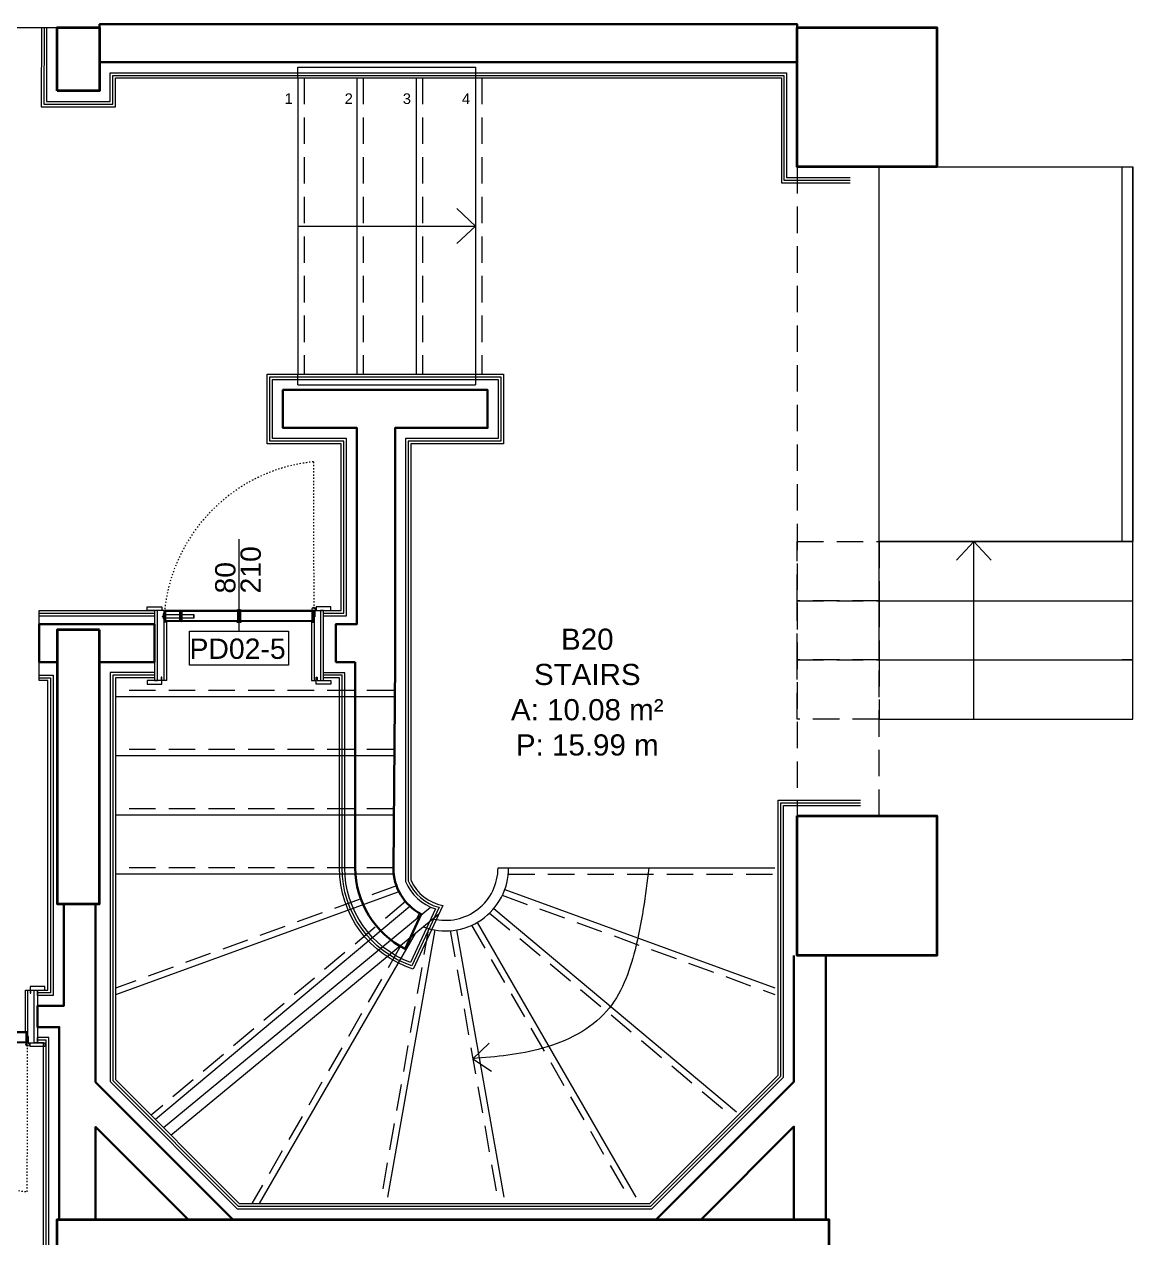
# Model space of a CAD drawing. Header units: centimetres. Extents: x 118932 to 154602, y -32682 to -23521.
# Drawn here: x 129437 to 129961, y -29744 to -29170 of the extents above; entities that cross this region are included whole.
import ezdxf

# ---------------------------------------------------------------- set-up
doc = ezdxf.new("R2010")
doc.units = ezdxf.units.CM
doc.header["$LTSCALE"] = 50
doc.header["$MEASUREMENT"] = 0
for name, pattern in [('_hidden_', [0.375, 0.25, -0.125]), ('ACAD_ISO03W100', [30, 12, -18]), ('CACHE', [0.375, 0.25, -0.125]), ('IMPORT-HIDDEN _11_', [3.75, 2.5, -1.25])]:
    doc.linetypes.add(name, pattern=pattern)
for name, color, linetype, lineweight, true_color in [('GEN_00_BL_Yazı', 7, 'Continuous', 0, 0x4f5250), ('GEN_00_BL_Ölçü Dış', 7, 'Continuous', 5, 0x766a5e), ('GEN_01_TA_Kolon', 7, 'Continuous', 35, 0xd05d28), ('GEN_01_TA_Merdiven', 7, 'Continuous', 13, 0x816183), ('GEN_02_TF_Kapı', 7, 'Continuous', 9, 0x4a3526), ('GEN_02_TF_Pencere', 7, 'Continuous', 9, 0x6093ac), ('GEN_05_ML_Ahşap', 7, 'Continuous', 9, 0x745e3d), ('GEN_05_ML_Alçıpan_giydirme', 7, 'Continuous', 18, 0x7ebab5), ('GEN_05_ML_Alüminyum', 7, 'Continuous', 9, 0x6b6b7f), ('GEN_06_GR_İnce', 7, 'Continuous', 13, 0xb0b0a9), ('KALACAK DUVARLAR', 7, 'Continuous', 30, 0x005387)]:
    doc.layers.add(name, color=color, linetype=linetype, lineweight=lineweight, true_color=true_color)
doc.styles.add('ARIAL', font='arial.ttf')
doc.styles.add('arial_1_18', font='arial.ttf', dxfattribs={"height": 0.2})
doc.styles.add('z-Arial', font='arial.ttf')

# ---------------------------------------------------------------- blocks, each defined once
blk = doc.blocks.new('Railing - Railing-13707882-SPA _ LEVEL 0 - REFERENCE PLAN')
at = {"layer": 'GEN_05_ML_Alüminyum', "lineweight": 5}
for p, q in [((69576.6, -21333.8), (69578.3, -21283.8)), ((69578.3, -21283.8), (70417.8, -21312.8)), ((69576.6, -21333.8), (70416.1, -21362.8)), ((70417.8, -21312.8), (70416.1, -21362.8))]:
    blk.add_line(p, q, dxfattribs=at)
blk = doc.blocks.new('Railing - Railing-13707886-SPA _ LEVEL 0 - REFERENCE PLAN')
at = {"layer": 'GEN_05_ML_Alüminyum', "lineweight": 5}
for p, q in [((69626.7, -19882.5), (69628.5, -19832.5)), ((69628.5, -19832.5), (70468, -19861.5)), ((69626.7, -19882.5), (70466.2, -19911.5)), ((70468, -19861.5), (70466.2, -19911.5))]:
    blk.add_line(p, q, dxfattribs=at)
blk = doc.blocks.new('LEVEL -1_B BLOK_GÖRÜNÜŞ')
at = {"layer": 'GEN_01_TA_Merdiven'}
for p, q in [((2790.31, 2282.18, 0), (2790.31, 2141.96, 0)), ((2790.31, 2282.18, 0), (2790.31, 2141.96, 0)), ((2818.31, 2282.18, 0), (2818.31, 2141.96, 0)), ((2818.31, 2282.18, 0), (2818.31, 2141.96, 0)), ((2846.31, 2282.18, 0), (2846.31, 2141.96, 0)), ((2846.31, 2282.18, 0), (2846.31, 2141.96, 0)), ((2874.31, 2282.18, 0), (2874.31, 2141.96, 0)), ((3065.23, 2006.78, 0), (3065.23, 2240, 0)), ((2790.31, 2212.07, 0), (2874.31, 2212.07, 0)), ((3065.23, 2062.78, 0), (3185.23, 2062.78, 0)), ((3065.23, 2062.78, 0), (3185.23, 2062.78, 0)), ((3110.12, 1978.78, 0), (3110.12, 2062.78, 0)), ((3065.23, 2034.78, 0), (3185.23, 2034.78, 0)), ((3065.23, 2034.78, 0), (3185.23, 2034.78, 0)), ((3065.23, 2006.78, 0), (3185.23, 2006.78, 0)), ((3065.23, 2006.78, 0), (3185.23, 2006.78, 0)), ((3065.23, 1978.78, 0), (3185.23, 1978.78, 0))]:
    blk.add_line(p, q, dxfattribs=at)
at = {"layer": 'GEN_01_TA_Merdiven', "linetype": 'IMPORT-HIDDEN _11_', "ltscale": 0.1}
for p, q in [((2793.31, 2282.18, 0), (2793.31, 2141.96, 0)), ((2821.31, 2282.18, 0), (2821.31, 2141.96, 0)), ((2849.31, 2282.18, 0), (2849.31, 2141.96, 0)), ((2877.31, 2282.18, 0), (2877.31, 2141.96, 0))]:
    blk.add_line(p, q, dxfattribs=at)
at = {"layer": 'GEN_01_TA_Merdiven', "linetype": 'CACHE'}
for points in [[(3065.23, 2240), (3026.52, 2240), (3026.52, 1933), (3065.23, 1933)], [(3065.23, 2006.78), (3026.52, 2006.78), (3026.52, 2034.78), (3065.23, 2034.78)], [(3065.23, 1978.78), (3026.52, 1978.78), (3026.52, 2006.78), (3065.23, 2006.78)]]:
    blk.add_lwpolyline(points, close=True, dxfattribs=at)
at = {"layer": 'GEN_01_TA_Merdiven', "elevation": 0}
for points in [[(3065.23, 2240), (3185.23, 2240), (3185.23, 2062.78), (3065.23, 2062.78)], [(2865.53, 2220.29), (2874.31, 2212.07), (2865.53, 2203.85)], [(3101.9, 2054.01), (3110.12, 2062.78), (3118.34, 2054.01)], [(2835.52, 1989.41), (2704.02, 1989.41)], [(2835.52, 1961.41), (2704.02, 1961.41)], [(2835.52, 1933.41), (2704.02, 1933.41)], [(2885.02, 1908.41), (3016.02, 1908.41)], [(2835.52, 1905.41), (2704.02, 1905.41)], [(2838.04, 1897.13), (2704.02, 1848.35)], [(2888.22, 1898.24), (3016.02, 1851.73)], [(2843.24, 1890.21), (2723.03, 1789.34)], [(2726.75, 1785.61), (2853.07, 1889.9)], [(2883.05, 1889.29), (2997.75, 1793.05)], [(2730.3, 1782.05), (2857.07, 1886.72)], [(2845.86, 1877.47), (2772.07, 1749.66)], [(2855.1, 1879.11), (2832.8, 1752.66)], [(2865.43, 1879.11), (2887.73, 1752.66)], [(2875.14, 1882.65), (2950.19, 1752.66)], [(2873.13, 1818.18), (2880.87, 1825.47)], [(2873.13, 1818.18), (2882, 1812.32)]]:
    blk.add_lwpolyline(points, dxfattribs=at)
at = {"layer": 'GEN_01_TA_Merdiven', "linetype": 'CACHE', "elevation": 0}
blk.add_lwpolyline([(3065.23, 2034.78), (3026.52, 2034.78), (3026.52, 2062.78), (3065.23, 2062.78)], close=True, dxfattribs=at)
at = {"layer": 'GEN_01_TA_Merdiven', "linetype": '_hidden_', "elevation": 0}
for points in [[(2835.52, 1992.41), (2704.02, 1992.41)], [(2835.52, 1964.41), (2704.02, 1964.41)], [(2835.52, 1936.41), (2704.02, 1936.41)], [(2835.52, 1908.41), (2704.02, 1908.41)], [(2889.87, 1905.41), (3016.02, 1905.41)], [(2837.01, 1899.95), (2704.02, 1851.55)], [(2887.05, 1895.47), (3016.02, 1848.53)], [(2841.31, 1892.5), (2720.9, 1791.47)], [(2847.89, 1886.98), (2846.4, 1884.39)], [(2861.58, 1883.7), (2861.58, 1883.69)], [(2869.95, 1885.64), (2869.95, 1885.64)], [(2881.01, 1887.09), (2995.62, 1790.92)], [(2852.17, 1879.77), (2829.76, 1752.66)], [(2862.45, 1878.74), (2884.68, 1752.66)], [(2872.47, 1881.28), (2946.72, 1752.66)], [(2839.25, 1872), (2768.61, 1749.66)]]:
    blk.add_lwpolyline(points, dxfattribs=at)
at = {"layer": 'GEN_01_TA_Merdiven', "elevation": 0}
for points in [[(2849.66, 1880.6, 0.525057), (2890.02, 1908.41)], [(2854.25, 1884.39, 0.487655), (2885.02, 1908.41, 0.487655)], [(2848.71, 1886.51, 0.001696), (2848.86, 1886.43, 0.001696)]]:
    blk.add_lwpolyline(points, format="xyb", dxfattribs=at)
at = {"layer": 'GEN_01_TA_Merdiven'}
blk.add_spline([(2956.31, 1908.41, 0), (2949.81, 1869.61, 0), (2936.39, 1840.62, 0), (2906.05, 1823.11, 0), (2873.13, 1818.18, 0)], degree=3, dxfattribs=at)
at = {"layer": 'GEN_02_TF_Pencere', "elevation": 0}
blk.add_lwpolyline([(2367.73, 2306.02), (2676.53, 2306.02)], dxfattribs=at)
at = {"layer": 'GEN_05_ML_Alüminyum', "lineweight": 5}
for p, q in [((3180.23, 2240, 0), (3185.23, 2240, 0)), ((3180.23, 2062.78, 0), (3180.23, 2240, 0)), ((3185.23, 1978.78, 0), (3185.23, 2240, 0)), ((3185.23, 2006.78, 0), (3180.23, 2006.78, 0))]:
    blk.add_line(p, q, dxfattribs=at)
at = {"layer": 'GEN_05_ML_Alüminyum', "lineweight": 5, "xscale": 0.1, "yscale": 0.1, "zscale": 0.1, "rotation": 1.977677304442864}
for name in ['Railing - Railing-13707886-SPA _ LEVEL 0 - REFERENCE PLAN', 'Railing - Railing-13707882-SPA _ LEVEL 0 - REFERENCE PLAN']:
    blk.add_blockref(name, (-4236.83, 4028.96, 0), dxfattribs=at)
at = {"layer": 'GEN_01_TA_Merdiven', "char_height": 5, "attachment_point": 1, "style": 'z-Arial'}
for s, insert in [('1', (2784.03, 2274.8)), ('2', (2812.48, 2274.8)), ('3', (2839.96, 2274.8)), ('4', (2867.96, 2274.8))]:
    blk.add_mtext_dynamic_manual_height_columns(s, width=12.4233, gutter_width=400, heights=[0], dxfattribs=dict(at, insert=insert))
blk = doc.blocks.new('LEVEL -1_B BLOK_KOLON')
at = {"layer": 'GEN_01_TA_Kolon', "elevation": 0, "flags": 128}
for points in [[(55319.42, 8289.81), (55319.42, 8319.82), (55319.42, 8319.82), (55339.42, 8319.81), (55339.42, 8289.8), (55319.42, 8289.81)], [(55669.42, 8319.82), (55735.42, 8319.82), (55735.42, 8253.81), (55669.42, 8253.81)], [(55669.42, 7946.81), (55735.42, 7946.81), (55735.42, 7880.81), (55669.42, 7880.81)]]:
    blk.add_lwpolyline(points, close=True, dxfattribs=at)
at = {"layer": 'GEN_01_TA_Kolon', "elevation": 0}
blk.add_lwpolyline([(55339.42, 8034.89), (55319.42, 8034.89), (55319.42, 8034.89), (55319.42, 7905.18), (55339.42, 7905.18), (55339.42, 8034.89), (55339.42, 8034.89), (55339.42, 8034.89), (55339.42, 8034.89), (55339.42, 8034.89)], close=True, dxfattribs=at)
at = {"layer": 'GEN_01_TA_Kolon', "elevation": 0, "flags": 128}
blk.add_lwpolyline([(55684.42, 7507.81), (55684.42, 7418.18), (55669.42, 7418.18), (55669.42, 7740.97), (55319.42, 7740.97), (55319.42, 7755.97), (55684.42, 7755.97), (55684.42, 7573.81)], dxfattribs=at)
blk = doc.blocks.new('PP_Level-1_Bblok_YeniDuvarlar')
at = {"layer": 'GEN_05_ML_Alçıpan_giydirme', "elevation": 0}
for points in [[(2248.06, 1500.86), (2248.03, 1463.35), (2283.06, 1463.33), (2283.06, 1476.93), (2598.06, 1476.93), (2598.06, 1427.34), (2630.55, 1427.34)], [(2249.31, 1500.86), (2249.28, 1464.6), (2281.81, 1464.58), (2281.81, 1478.18), (2599.31, 1478.18), (2599.31, 1428.59), (2630.55, 1428.59)], [(2250.56, 1500.86), (2250.53, 1465.85), (2280.56, 1465.83), (2280.56, 1479.43), (2600.56, 1479.43), (2600.56, 1429.84), (2630.55, 1429.84)], [(2247.04, 1200.55), (2247.04, 1224.98)], [(2247.04, 1224.98), (2301.54, 1224.98), (2301.54, 1222.48)], [(2247.04, 1223.73), (2301.54, 1223.73)], [(2247.04, 1222.48), (2301.54, 1222.48)], [(2246.18, 1042.98), (2246.18, 1045.48), (2251.18, 1045.48), (2251.18, 1191.98), (2247.04, 1191.98), (2247.04, 1200.55)], [(2247.04, 1194.48), (2253.68, 1194.48), (2253.68, 1042.98), (2246.18, 1042.98)], [(2301.54, 1195.63), (2280.56, 1195.63), (2280.56, 1002.17), (2340.65, 942), (2536.82, 942), (2599.04, 1004.22), (2599.04, 1132.84), (2635.55, 1132.84)], [(2301.54, 1194.38), (2281.81, 1194.38), (2281.81, 1002.69), (2341.16, 943.25), (2536.31, 943.25), (2597.79, 1004.74), (2597.79, 1134.09), (2635.55, 1134.09)], [(2301.54, 1195.63), (2301.54, 1193.13), (2283.06, 1193.13), (2283.06, 1003.21), (2341.68, 944.5), (2535.79, 944.5), (2596.54, 1005.25), (2596.54, 1135.34), (2635.55, 1135.34)], [(2247.04, 1193.23), (2252.43, 1193.23), (2252.43, 1044.23), (2246.18, 1044.23)], [(2246.18, 1027.98), (2246.18, 1037.98)], [(2251.54, 911.72), (2251.54, 1022.98), (2246.18, 1022.98)], [(2251.54, 911.72), (2249.04, 911.72), (2249.04, 1020.48), (2246.18, 1020.48), (2246.18, 1022.98)], [(2250.29, 911.72), (2250.29, 1021.73), (2246.18, 1021.73)]]:
    blk.add_lwpolyline(points, dxfattribs=at)
for points in [[(2381.54, 1222.48), (2381.54, 1224.98), (2389.84, 1224.98), (2389.84, 1303.88), (2354.84, 1303.88), (2354.84, 1336.88), (2466.64, 1336.88), (2466.64, 1303.88), (2422.84, 1303.88), (2422.84, 1097.41, 0.24849), (2437.93, 1085.52), (2423.99, 1055.39, -0.326236), (2389.04, 1103.25), (2389.04, 1193.12), (2381.54, 1193.12), (2381.54, 1195.62)], [(2381.54, 1223.73), (2391.09, 1223.73), (2391.09, 1305.13), (2356.09, 1305.13), (2356.09, 1335.63), (2465.39, 1335.63), (2465.39, 1305.13), (2421.59, 1305.13), (2421.59, 1097.15, 0.232304), (2436.15, 1084.63), (2423.33, 1056.92, -0.320024), (2390.29, 1103.25), (2390.29, 1194.37), (2381.54, 1194.37)], [(2381.54, 1222.48), (2392.34, 1222.48), (2392.34, 1306.38), (2357.34, 1306.38), (2357.34, 1334.38), (2464.14, 1334.38), (2464.14, 1306.38), (2420.34, 1306.38), (2420.34, 1096.9, 0.21827), (2434.4, 1083.84), (2422.67, 1058.49, -0.313526), (2391.54, 1103.25), (2391.54, 1195.62), (2381.54, 1195.62)]]:
    blk.add_lwpolyline(points, format="xyb", dxfattribs=at)
at = {"layer": 'GEN_05_ML_Alçıpan_giydirme', "color": 6, "elevation": 0}
blk.add_lwpolyline([(2387.34, 1217.48), (2387.34, 1218.62)], dxfattribs=at)
blk = doc.blocks.new('KALACAK DUVALAR LEVEL -1 B BLOK')
at = {"layer": 'KALACAK DUVARLAR'}
for p, q in [((630.86, 923.9), (640.06, 923.89, -0.01)), ((847.56, 785.11), (847.56, 725.77)), ((862.56, 660.27), (862.56, 785.11))]:
    blk.add_line(p, q, dxfattribs=at)
at = {"layer": 'KALACAK DUVARLAR', "elevation": 0}
blk.add_lwpolyline([(519.08, 1207.71), (849.08, 1207.71), (849.08, 1225.63), (519.08, 1225.63)], close=True, dxfattribs=at)
at = {"layer": 'KALACAK DUVARLAR'}
for points in [[(640.86, 1034.65), (605.86, 1034.65), (605.86, 1052.65), (702.66, 1052.65), (702.66, 1034.65), (660.06, 1034.65), (658.86, 1034.65), (658.86, 923.9)], [(640.86, 942.58), (640.86, 1034.65), (640.86, 941.9), (630.86, 941.9), (630.86, 923.9)], [(499.08, 923.82), (490.56, 923.82), (490.56, 941.82), (545.06, 941.89), (545.06, 923.89), (519.08, 923.9)], [(581.95, 660.42), (517.2, 725.25), (517.2, 809.48)], [(847.56, 785.11), (847.56, 725.42), (782.56, 660.42)], [(517.2, 660.42), (517.2, 704.04), (560.82, 660.42)], [(803.77, 660.42), (847.56, 704.2), (847.56, 660.42)]]:
    blk.add_lwpolyline(points, dxfattribs=at)
for points, elevation in [([(640.06, 923.9), (640.06, 826.52, 0.28413), (663.7, 788.28), (671.27, 804.63)], 0), ([(658.86, 923.9), (658.06, 826.52, 0.278231), (671.27, 804.63)], -0.03)]:
    blk.add_lwpolyline(points, format="xyb", dxfattribs=dict(at, elevation=elevation))
blk.add_polyline3d([(502.2, 809.48, 0), (502.2, 761.25, 0), (489.7, 761.25, 0), (489.7, 751.25, 0), (500.06, 751.25, 0.1), (500.06, 660.27, 0.02)], dxfattribs=at)
blk = doc.blocks.new('PD02-5')
at = {"layer": 'GEN_02_TF_Kapı'}
for p, q in [((-75.5, 0), (-80, 0)), ((-75.5, 0), (-75.5, -33)), ((-4.8, 0), (-75.2, 0)), ((-75.2, -5.2), (-75.2, 0)), ((-68.07, 0), (-68.07, -5.2, 0)), ((-67.07, 0), (-67.07, -5.2, 0)), ((-40.7, 0), (-40.7, -5.2, 0)), ((-39.31, 0), (-39.31, -5.2, 0)), ((-5.1, 0.14), (-5.1, -3)), ((-4.8, 0.01), (-4.8, -3)), ((-4.8, -5.2), (-4.8, 0)), ((-4.5, 0.01), (-4.5, -3)), ((-4.5, 0), (-4.5, -33)), ((-4.5, 0), (0, 0)), ((-4.2, 0.14), (-4.2, -3)), ((-76.2, -2.73), (-75.2, -2.06)), ((-76.2, -2.99), (-76.2, -2.73)), ((-76.2, -2.99), (-75.2, -3.11)), ((-75.8, -1.47), (-75.8, -2.46)), ((-75.7, -1.47), (-75.8, -1.47)), ((-75.8, -3.04), (-75.8, -3.69)), ((-75.8, -3.69), (-75.7, -3.69)), ((-75.18, -2.6), (-75.5, -2.26)), ((-75.18, -2.6), (-75.5, -2.26)), ((-75.18, -2.6), (-75.5, -3.01)), ((-74.3, -5.4), (-75.5, -5.4)), ((-4.8, -0.4), (-75.2, -0.4)), ((-75.2, -2.06), (-75.2, -3.11)), ((-75.2, -2.54), (-75.2, -2.12)), ((-75.18, -2.54), (-75.2, -2.54)), ((-75.2, -2.55), (-75.18, -2.55)), ((-75.2, -2.65), (-75.2, -2.55)), ((-75.2, -2.65), (-75.18, -2.65)), ((-75.2, -3.08), (-75.2, -2.66)), ((-75.18, -2.66), (-75.2, -2.66)), ((-75.2, -3.11), (-75.2, -2.99)), ((-4.8, -4.8), (-75.2, -4.8)), ((-4.8, -5.2), (-75.2, -5.2)), ((-75.18, -2.1), (-74.82, -2.1)), ((-75.18, -2.54), (-75.18, -2.12)), ((-75.18, -2.12), (-74.82, -2.12)), ((-75.18, -2.45), (-75.18, -2.55)), ((-75.18, -2.45), (-75.07, -2.45)), ((-75.18, -2.65), (-75.18, -2.55)), ((-75.18, -2.65), (-75.18, -2.75)), ((-75.18, -3.08), (-75.18, -2.66)), ((-75.18, -2.75), (-75.07, -2.75)), ((-74.82, -3.08), (-75.18, -3.08)), ((-74.82, -3.1), (-75.18, -3.1)), ((-75.07, -2.12), (-75.07, -3.08)), ((-75.07, -2.45), (-75.07, -2.75)), ((-74.82, -2.12), (-74.82, -3.08)), ((-74.8, -2.12), (-74.8, -3.08)), ((-74.6, -4.8), (-74.6, -0.4)), ((-74.3, -5.4), (-74.3, -33)), ((-39.41, -5.2), (-40.6, -5.2)), ((-5.7, -5.4), (-5.7, -33)), ((-5.7, -5.4), (-4.5, -5.4)), ((-5.4, -4.8), (-5.4, -0.4)), ((-5.2, -2.12), (-5.2, -3.08)), ((-4.82, -2.1), (-5.18, -2.1)), ((-5.18, -3.1), (-4.82, -3.1)), ((-5.1, -3), (-4.8, -3)), ((-4.93, -2.12), (-4.93, -3.08)), ((-4.82, -2.45), (-4.93, -2.45)), ((-4.93, -2.45), (-4.93, -2.75)), ((-4.82, -2.75), (-4.93, -2.75)), ((-4.82, -2.6), (-4.5, -2.26)), ((-4.82, -2.6), (-4.5, -2.26)), ((-4.82, -2.45), (-4.82, -2.55)), ((-4.8, -2.55), (-4.82, -2.55)), ((-4.82, -2.65), (-4.82, -2.55)), ((-4.82, -2.6), (-4.5, -3.01)), ((-4.82, -2.65), (-4.82, -2.75)), ((-4.8, -2.65), (-4.82, -2.65)), ((-4.8, -2.54), (-4.8, -2.12)), ((-4.8, -2.65), (-4.8, -2.55)), ((-4.8, -3.08), (-4.8, -2.66)), ((-4.5, -3), (-4.2, -3)), ((-76.5, -31.5), (-76.9, -31.5)), ((-76.9, -31.5), (-76.9, -33)), ((-76.5, -33), (-76.5, -31.5)), ((-74.3, -33), (-76.5, -33)), ((-5.7, -33), (-3.5, -33)), ((-3.5, -33), (-3.5, -31.5)), ((-3.5, -31.5), (-3.1, -31.5)), ((-3.1, -31.5), (-3.1, -33)), ((-3.1, -33), (0, -33))]:
    blk.add_line(p, q, dxfattribs=at)
at = {"layer": 'GEN_02_TF_Kapı', "linetype": 'ACAD_ISO03W100', "ltscale": 0.001}
blk.add_lwpolyline([(-75.2, 0, -0.355376), (-4.8, 70.4), (-4.65, 0.8)], format="xyb", dxfattribs=at)
at = {"layer": 'GEN_02_TF_Kapı'}
for points in [[(-76.5, 0), (-83.5, 0), (-83.5, 1.75), (-76.5, 1.75)], [(-78.5, 0), (-80, 0), (-80, -33), (-78.5, -33)], [(-67.97, 0), (-68.07, 0), (-68.07, -5.2), (-67.97, -5.2)], [(-68.07, 0), (-67.97, 0), (-67.97, -5.2), (-68.07, -5.2)], [(-67.17, -5.2), (-67.97, -5.2), (-67.97, 0), (-67.17, 0)], [(-67.17, 0), (-67.07, 0), (-67.07, -5.2), (-67.17, -5.2)], [(-67.07, 0), (-67.17, 0), (-67.17, -5.2), (-67.07, -5.2)], [(-41, 0), (-39, 0), (-39, 0.2), (-39.4, 0.3), (-40.6, 0.3), (-41, 0.2)], [(-40.6, 0), (-40.7, 0), (-40.7, -5.2), (-40.6, -5.2)], [(-40.6, -5.2), (-39.4, -5.2), (-39.4, 0), (-40.6, 0)], [(-39.41, 0), (-39.31, 0), (-39.31, -5.2), (-39.41, -5.2)], [(-3.5, 0), (3.5, 0), (3.5, 1.75), (-3.5, 1.75)], [(0, 0), (-1.5, 0), (-1.5, -33), (0, -33)], [(-75.7, -3.69), (-75.5, -3.69), (-75.5, -1.47), (-75.7, -1.47)], [(-75.2, -3.47), (-75, -3.47), (-75, -1.55), (-75.2, -1.55)], [(-61.25, -1.95), (-75.1, -1.95), (-75.1, -3.47), (-61.25, -3.47)], [(-61.35, -2.05), (-75, -2.05), (-75, -3.37), (-61.35, -3.37)], [(-41.01, -5.4), (-39.01, -5.4), (-39.01, -5.2), (-41.01, -5.2)]]:
    blk.add_lwpolyline(points, close=True, dxfattribs=at)
for points in [[(-4.8, -2.54), (-4.82, -2.54), (-4.82, -2.12), (-5.18, -2.12), (-5.18, -3.08), (-4.82, -3.08), (-4.82, -2.66), (-4.8, -2.66)], [(-76.9, -33), (-83.5, -33), (-83.5, -34.75), (-76.5, -34.75), (-76.5, -33)], [(-3.1, -33), (3.5, -33), (3.5, -34.75), (-3.5, -34.75), (-3.5, -33)]]:
    blk.add_lwpolyline(points, dxfattribs=at)
blk.add_circle((-4.65, 0.8), 0.8, dxfattribs=at)
for centre, start, end in [((-75.18, -2.12), 91.54328, 178.45672), ((-75.18, -3.08), 181.54328, 268.45672), ((-74.82, -2.12), 1.54328, 88.45672), ((-74.82, -3.08), 271.54328, 358.45672), ((-5.18, -2.12), 91.54328, 178.45672), ((-5.18, -3.08), 181.54328, 268.45672), ((-4.82, -2.12), 1.54328, 88.45672), ((-4.82, -3.08), 271.54328, 358.45672)]:
    blk.add_arc(centre, 0.0206, start, end, dxfattribs=at)
at = {"layer": 'GEN_05_ML_Ahşap'}
blk.add_lwpolyline([(-40, -9.81), (-40, 33.75)], dxfattribs=at)
blk.add_lwpolyline([(-16.55, -25.81), (-63.45, -25.81), (-63.45, -9.81), (-16.55, -9.81)], close=True, dxfattribs=at)
at = {"layer": 'GEN_00_BL_Yazı', "char_height": 9.6, "attachment_point": 7, "rotation": 90, "style": 'arial_1_18'}
for s, insert in [('\\A1;210', (-29.56, 8.09)), ('\\A1;80', (-41.56, 8.07))]:
    blk.add_mtext_dynamic_manual_height_columns(s, width=2834.1518, gutter_width=1500, heights=[310.23], dxfattribs=dict(at, insert=insert))
at = {"layer": 'GEN_00_BL_Yazı', "insert": (-17.94, -22.98), "char_height": 9.6, "attachment_point": 9, "style": 'arial_1_18'}
blk.add_mtext_dynamic_manual_height_columns('\\A1;PD02-5', width=2834.1518, gutter_width=1500, heights=[310.23], dxfattribs=at)
blk = doc.blocks.new('PD02-7')
at = {"layer": 'GEN_02_TF_Kapı'}
for p, q in [((4.2, 0.14), (4.2, -3)), ((4.5, 0.01), (4.5, -3)), ((4.8, 0.01), (4.8, -3)), ((5.1, 0.14), (5.1, -3)), ((39.31, 0), (39.31, -5.2, 0)), ((40.7, 0), (40.7, -5.2, 0)), ((67.07, 0), (67.07, -5.2, 0)), ((68.07, 0), (68.07, -5.2, 0)), ((75.5, 0), (75.5, -25)), ((75.5, 0), (80, 0)), ((4.5, 0), (0, 0)), ((4.5, -3), (4.2, -3)), ((4.5, 0), (4.5, -25)), ((4.82, -2.6), (4.5, -2.26)), ((4.82, -2.6), (4.5, -2.26)), ((4.82, -2.6), (4.5, -3.01)), ((5.7, -5.4), (4.5, -5.4)), ((4.8, 0), (75.2, 0)), ((4.8, -5.2), (4.8, 0)), ((4.8, -0.4), (75.2, -0.4)), ((4.8, -2.54), (4.8, -2.12)), ((4.8, -2.55), (4.82, -2.55)), ((4.8, -2.65), (4.8, -2.55)), ((4.8, -2.65), (4.82, -2.65)), ((4.8, -3.08), (4.8, -2.66)), ((5.1, -3), (4.8, -3)), ((4.8, -4.8), (75.2, -4.8)), ((4.8, -5.2), (75.2, -5.2)), ((4.82, -2.1), (5.18, -2.1)), ((4.82, -2.45), (4.82, -2.55)), ((4.82, -2.45), (4.93, -2.45)), ((4.82, -2.65), (4.82, -2.55)), ((4.82, -2.65), (4.82, -2.75)), ((4.82, -2.75), (4.93, -2.75)), ((5.18, -3.1), (4.82, -3.1)), ((4.93, -2.12), (4.93, -3.08)), ((4.93, -2.45), (4.93, -2.75)), ((5.2, -2.12), (5.2, -3.08)), ((5.4, -4.8), (5.4, -0.4)), ((5.7, -5.4), (5.7, -25)), ((39.41, -5.2), (40.6, -5.2)), ((74.3, -5.4), (74.3, -25)), ((74.3, -5.4), (75.5, -5.4)), ((74.6, -4.8), (74.6, -0.4)), ((74.8, -2.12), (74.8, -3.08)), ((75.18, -2.1), (74.82, -2.1)), ((74.82, -2.12), (74.82, -3.08)), ((75.18, -2.12), (74.82, -2.12)), ((74.82, -3.08), (75.18, -3.08)), ((74.82, -3.1), (75.18, -3.1)), ((75.07, -2.12), (75.07, -3.08)), ((75.18, -2.45), (75.07, -2.45)), ((75.07, -2.45), (75.07, -2.75)), ((75.18, -2.75), (75.07, -2.75)), ((75.18, -2.54), (75.18, -2.12)), ((75.18, -2.6), (75.5, -2.26)), ((75.18, -2.6), (75.5, -2.26)), ((75.18, -2.45), (75.18, -2.55)), ((75.18, -2.54), (75.2, -2.54)), ((75.2, -2.55), (75.18, -2.55)), ((75.18, -2.65), (75.18, -2.55)), ((75.18, -2.6), (75.5, -3.01)), ((75.18, -2.65), (75.18, -2.75)), ((75.2, -2.65), (75.18, -2.65)), ((75.18, -3.08), (75.18, -2.66)), ((75.18, -2.66), (75.2, -2.66)), ((75.2, -5.2), (75.2, 0)), ((75.2, -2.06), (75.2, -3.11)), ((76.2, -2.73), (75.2, -2.06)), ((75.2, -2.54), (75.2, -2.12)), ((75.2, -2.65), (75.2, -2.55)), ((75.2, -3.08), (75.2, -2.66)), ((76.2, -2.99), (75.2, -3.11)), ((75.2, -3.11), (75.2, -2.99)), ((75.7, -1.47), (75.8, -1.47)), ((75.8, -3.69), (75.7, -3.69)), ((75.8, -1.47), (75.8, -2.46)), ((75.8, -3.04), (75.8, -3.69)), ((76.2, -2.99), (76.2, -2.73)), ((3.1, -25), (0, -25)), ((3.5, -23.5), (3.1, -23.5)), ((3.1, -23.5), (3.1, -25)), ((3.5, -25), (3.5, -23.5)), ((5.7, -25), (3.5, -25)), ((74.3, -25), (76.5, -25)), ((76.5, -25), (76.5, -23.5)), ((76.5, -23.5), (76.9, -23.5)), ((76.9, -23.5), (76.9, -25))]:
    blk.add_line(p, q, dxfattribs=at)
at = {"layer": 'GEN_02_TF_Kapı', "linetype": 'ACAD_ISO03W100', "ltscale": 0.001}
blk.add_lwpolyline([(75.2, 0, 0.355376), (4.8, 70.4), (4.65, 0.8)], format="xyb", dxfattribs=at)
at = {"layer": 'GEN_02_TF_Kapı'}
for points in [[(3.5, 0), (-3.5, 0), (-3.5, 1.75), (3.5, 1.75)], [(41, 0), (39, 0), (39, 0.2), (39.4, 0.3), (40.6, 0.3), (41, 0.2)], [(39.41, 0), (39.31, 0), (39.31, -5.2), (39.41, -5.2)], [(40.6, -5.2), (39.4, -5.2), (39.4, 0), (40.6, 0)], [(40.6, 0), (40.7, 0), (40.7, -5.2), (40.6, -5.2)], [(67.17, 0), (67.07, 0), (67.07, -5.2), (67.17, -5.2)], [(67.07, 0), (67.17, 0), (67.17, -5.2), (67.07, -5.2)], [(67.17, -5.2), (67.97, -5.2), (67.97, 0), (67.17, 0)], [(67.97, 0), (68.07, 0), (68.07, -5.2), (67.97, -5.2)], [(68.07, 0), (67.97, 0), (67.97, -5.2), (68.07, -5.2)], [(76.5, 0), (83.5, 0), (83.5, 1.75), (76.5, 1.75)], [(78.5, 0), (80, 0), (80, -25), (78.5, -25)], [(0, 0), (1.5, 0), (1.5, -25), (0, -25)], [(41.01, -5.4), (39.01, -5.4), (39.01, -5.2), (41.01, -5.2)], [(61.25, -1.95), (75.1, -1.95), (75.1, -3.47), (61.25, -3.47)], [(61.35, -2.05), (75, -2.05), (75, -3.37), (61.35, -3.37)], [(75.2, -3.47), (75, -3.47), (75, -1.55), (75.2, -1.55)], [(75.7, -3.69), (75.5, -3.69), (75.5, -1.47), (75.7, -1.47)]]:
    blk.add_lwpolyline(points, close=True, dxfattribs=at)
for points in [[(4.8, -2.54), (4.82, -2.54), (4.82, -2.12), (5.18, -2.12), (5.18, -3.08), (4.82, -3.08), (4.82, -2.66), (4.8, -2.66)], [(3.1, -25), (-3.5, -25), (-3.5, -26.75), (3.5, -26.75), (3.5, -25)], [(76.9, -25), (83.5, -25), (83.5, -26.75), (76.5, -26.75), (76.5, -25)]]:
    blk.add_lwpolyline(points, dxfattribs=at)
blk.add_circle((4.65, 0.8), 0.8, dxfattribs=at)
for centre, start, end in [((4.82, -2.12), 91.54328, 178.45672), ((4.82, -3.08), 181.54328, 268.45672), ((5.18, -2.12), 1.54328, 88.45672), ((5.18, -3.08), 271.54328, 358.45672), ((74.82, -2.12), 91.54328, 178.45672), ((74.82, -3.08), 181.54328, 268.45672), ((75.18, -2.12), 1.54328, 88.45672), ((75.18, -3.08), 271.54328, 358.45672)]:
    blk.add_arc(centre, 0.0206, start, end, dxfattribs=at)
at = {"layer": 'GEN_05_ML_Ahşap'}
blk.add_lwpolyline([(40, -9.81), (40, 33.75)], dxfattribs=at)
blk.add_lwpolyline([(68.53, -25.81), (11.03, -25.81), (11.03, -9.81), (68.53, -9.81)], close=True, dxfattribs=at)
at = {"layer": 'GEN_00_BL_Yazı', "char_height": 9.6, "attachment_point": 7, "rotation": 90, "style": 'arial_1_18'}
for s, insert in [('\\A1;210', (50.44, 8.09)), ('\\A1;80', (38.44, 8.07))]:
    blk.add_mtext_dynamic_manual_height_columns(s, width=2834.1518, gutter_width=1500, heights=[310.23], dxfattribs=dict(at, insert=insert))
at = {"layer": 'GEN_00_BL_Yazı', "insert": (62.26, -22.98), "char_height": 9.6, "attachment_point": 9, "style": 'arial_1_18'}
blk.add_mtext_dynamic_manual_height_columns('\\A1;PD02-7', width=2834.1518, gutter_width=1500, heights=[310.23], dxfattribs=at)
blk = doc.blocks.new('LEVEL -1 KAPILAR')
at = {"color": 5}
blk.add_blockref('PD02-5', (1760.79, -958.86, 0), dxfattribs=at)
at = {"color": 5, "rotation": 180}
blk.add_blockref('PD02-7', (1625.43, -1163.36, 0), dxfattribs=at)
blk = doc.blocks.new('tefrıslı mahal level -1 b blok')
at = {"layer": 'GEN_00_BL_Yazı', "insert": (1521.23, 356.3, 0), "char_height": 10, "attachment_point": 2, "style": 'ARIAL'}
blk.add_mtext('\\pxqc;B20\\PSTAIRS\\PA: 10.08 m²\\PP: 15.99 m', dxfattribs=at)

msp = doc.modelspace()

# ---------------------------------------------------------------- block references
for name, p in [('LEVEL -1_B BLOK_KOLON', (74132.92, -37491.52)), ('KALACAK DUVALAR LEVEL -1 B BLOK', (128953.26, -30395.83, 0)), ('LEVEL -1_B BLOK_GÖRÜNÜŞ', (126775.81, -31477.71)), ('PP_Level-1_Bblok_YeniDuvarlar', (127196.78, -30672.55, 0))]:
    msp.add_blockref(name, p)
at = {"layer": 'GEN_00_BL_Ölçü Dış'}
msp.add_blockref('tefrıslı mahal level -1 b blok', (128181.82, -29812.4), dxfattribs=at)
at = {"layer": 'GEN_06_GR_İnce'}
msp.add_blockref('LEVEL -1 KAPILAR', (127817.53, -28488.7), dxfattribs=at)

doc.saveas('drawing.dxf')
